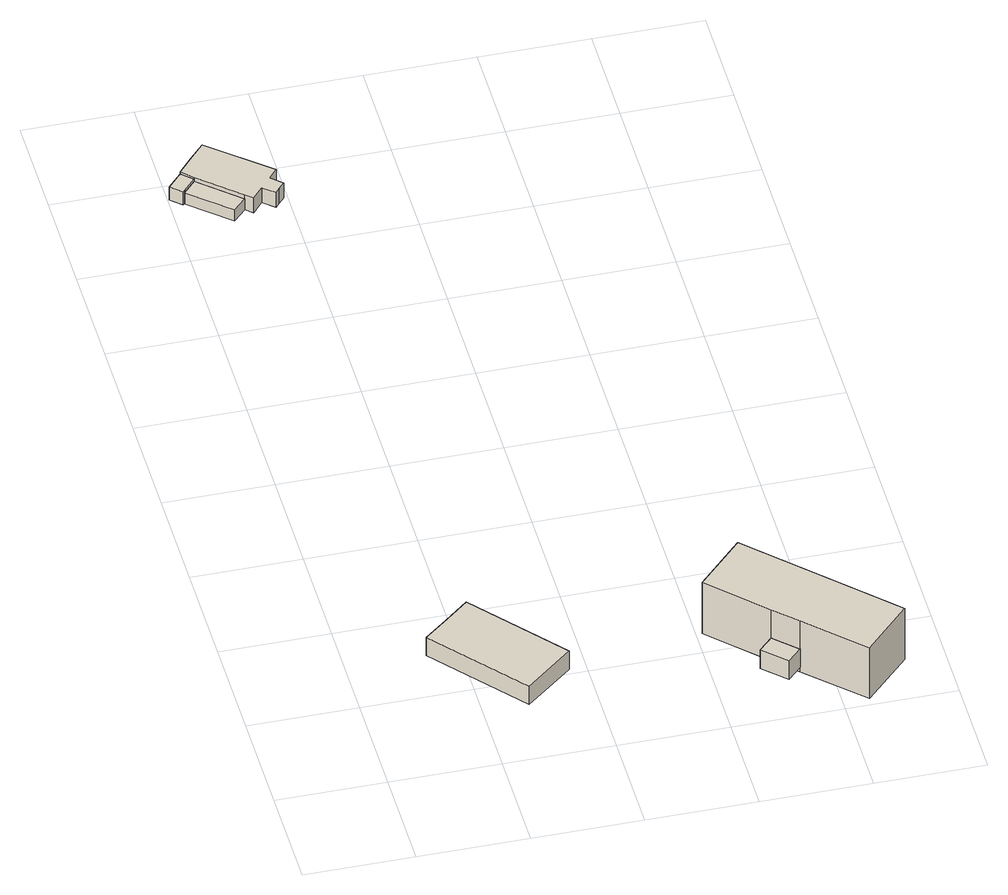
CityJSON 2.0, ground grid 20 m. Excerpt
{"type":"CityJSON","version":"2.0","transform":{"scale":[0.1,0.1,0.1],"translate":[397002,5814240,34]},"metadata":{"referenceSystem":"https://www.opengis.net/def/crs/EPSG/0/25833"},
"CityObjects":{
"building1":{"type":"Building","attributes":{"Gemeindeschluessel":"11000009","BezugspunktDach":"2200","function":"31001_3020","measuredHeight":4.68,"storeysAboveGround":1},"address":[{"country":"Germany","locality":"Berlin","thoroughfareNumber":"274 (3)","thoroughfareName":"Kiefholzstraße"}],"geometry":[{"type":"Solid","lod":"1","boundaries":[[[[0,1,2,3,4]],[[5,6,7,8,9]],[[5,9,4,3]],[[6,5,3,2]],[[7,6,2,1]],[[8,7,1,0]],[[9,8,0,4]]]]}]},
"building2":{"type":"Building","attributes":{"Gemeindeschluessel":"11000009","BezugspunktDach":"2200","function":"51009_1610","measuredHeight":2.55,"storeysAboveGround":0},"address":[{"country":"Germany","locality":"Berlin"}],"geometry":[{"type":"Solid","lod":"1","boundaries":[[[[10,11,12,13]],[[14,15,16,17]],[[14,17,13,12]],[[15,14,12,11]],[[16,15,11,10]],[[17,16,10,13]]]]}]},
"building3":{"type":"Building","attributes":{"Gemeindeschluessel":"11000009","function":"31001_2081"},"address":[{"country":"Germany","locality":"Berlin","thoroughfareNumber":"281","thoroughfareName":"Kiefholzstraße"}],"children":["building3-1","building3-2"]},
"building3-1":{"type":"BuildingPart","attributes":{"BezugspunktDach":"2200","measuredHeight":3.73,"storeysAboveGround":1},"parents":["building3"],"geometry":[{"type":"MultiSurface","lod":"1","boundaries":[[[18,19,20,21,22,23,24,25,26,27,28,29]],[[30,31,32,33,34,35,36,37,38,39,40,41]],[[30,41,29,28]],[[31,30,28,27]],[[32,31,27,26]],[[33,32,26,25]],[[34,33,25,24]],[[35,34,24,23]],[[36,35,23,22]],[[37,36,22,21]],[[38,37,21,20]],[[39,38,20,19]],[[40,39,19,18]],[[42,43,44,18,29]],[[41,40,44,43,42]]]}]},
"building3-2":{"type":"BuildingPart","attributes":{"BezugspunktDach":"2200","measuredHeight":2.95,"storeysAboveGround":1},"parents":["building3"],"geometry":[{"type":"MultiSurface","lod":"1","boundaries":[[[45,46,44,43,47]],[[41,40,48,49,50]],[[41,50,47,43]],[[48,40,44,46]],[[49,48,46,45]],[[50,49,45,47]],[[40,41,43,44,51]]]}]},
"building4":{"type":"Building","attributes":{"Gemeindeschluessel":"11000009","function":"31001_1010"},"address":[{"country":"Germany","locality":"Berlin","thoroughfareNumber":"15","thoroughfareName":"Schöntaler Weg"}],"children":["building4-1","building4-2"]},
"building4-1":{"type":"BuildingPart","attributes":{"BezugspunktDach":"2200","measuredHeight":11.41,"storeysAboveGround":3},"parents":["building4"],"geometry":[{"type":"MultiSurface","lod":"1","boundaries":[[[52,53,54,55,56,57]],[[58,59,60,61,62,63]],[[58,63,57,56]],[[59,58,56,55]],[[60,59,55,54]],[[61,60,54,53]],[[64,65,53,52]],[[62,61,66,67]],[[63,62,52,57]],[[67,66,65,64]]]}]},
"building4-2":{"type":"BuildingPart","attributes":{"BezugspunktDach":"2200","measuredHeight":4.11,"storeysAboveGround":3},"parents":["building4"],"geometry":[{"type":"Solid","lod":"1","boundaries":[[[[68,65,64,69]],[[67,66,70,71]],[[67,71,69,64]],[[70,66,65,68]],[[71,70,68,69]],[[67,64,65,66]]]]}]}
},
"vertices":[
[281,139,45],[369,212,45],[230,378,45],[186,341,45],[142,305,45],[186,341,4],[230,378,4],[369,212,4],[281,139,4],[142,305,4],
[97,1481,31],[120,1505,31],[48,1570,31],[25,1545,31],[48,1570,6],[120,1505,6],[97,1481,6],[25,1545,6],
[48,1570,40],[120,1505,40],[133,1493,40],[153,1516,40],[174,1498,40],[181,1507,40],[192,1519,40],[172,1538,40],[188,1556,40],[81,1649,40],[54,1619,40],[28,1589,40],[54,1619,7],[81,1649,7],[188,1556,7],[172,1538,7],[192,1519,7],[181,1507,7],[174,1498,7],[153,1516,7],[133,1493,7],[120,1505,7],[48,1570,7],[28,1589,7],[28,1589,23],[28,1589,36],[48,1570,36],
[22,1542,36],[25,1545,36],[2,1560,36],[25,1545,7],[22,1542,7],[2,1560,7],[48,1570,32],
[706,145,124],[747,105,124],[845,9,124],[927,94,124],[693,329,124],[609,242,124],[693,329,10],[927,94,10],[845,9,10],[747,105,10],[706,145,10],[609,242,10],[706,145,61],[747,105,61],[747,105,20],[706,145,20],
[721,79,61],[680,119,61],[721,79,20],[680,119,20]
]}
